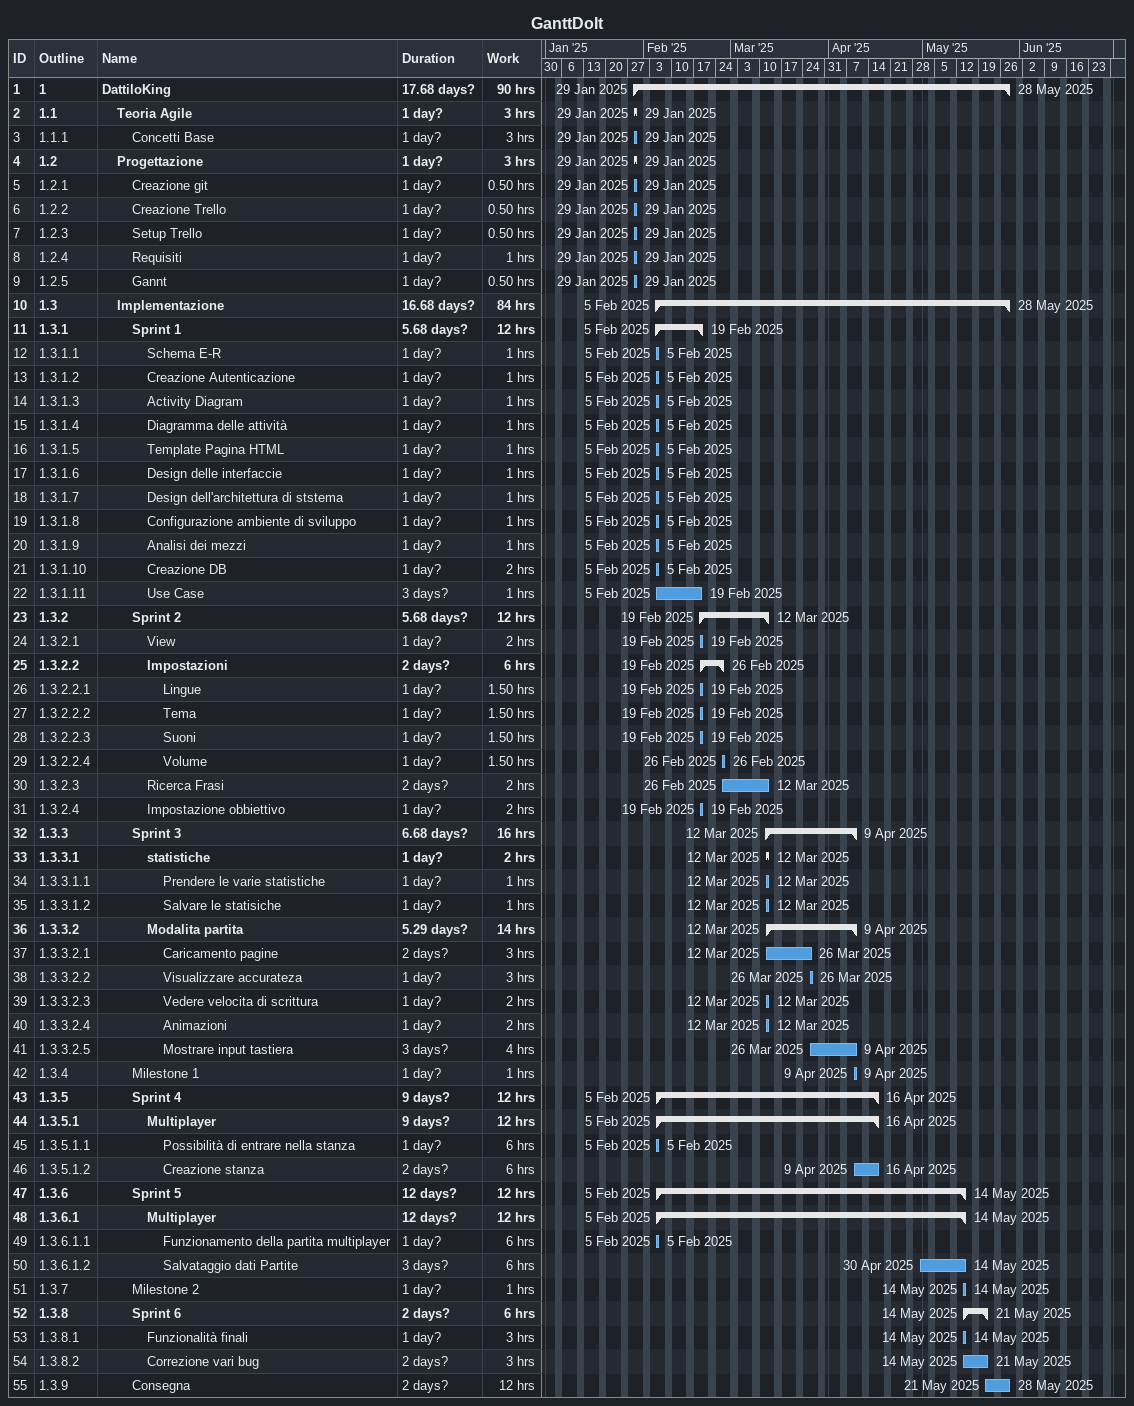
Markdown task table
GanttDoIt

| ID | WBS | Task | Duration | Start | Finish | Work (h) |
|---|---|---|---|---|---|---|
| 1 | 1 | **DattiloKing** | 17.68d? | 2025-01-29 | 2025-05-28 | 90 |
| 2 | 1.1 | **Teoria Agile** | 1d? | 2025-01-29 | 2025-01-29 | 3 |
| 3 | 1.1.1 | Concetti Base | 1d? | 2025-01-29 | 2025-01-29 | 3 |
| 4 | 1.2 | **Progettazione** | 1d? | 2025-01-29 | 2025-01-29 | 3 |
| 5 | 1.2.1 | Creazione git | 1d? | 2025-01-29 | 2025-01-29 | 0.50 |
| 6 | 1.2.2 | Creazione Trello | 1d? | 2025-01-29 | 2025-01-29 | 0.50 |
| 7 | 1.2.3 | Setup Trello | 1d? | 2025-01-29 | 2025-01-29 | 0.50 |
| 8 | 1.2.4 | Requisiti | 1d? | 2025-01-29 | 2025-01-29 | 1 |
| 9 | 1.2.5 | Gannt | 1d? | 2025-01-29 | 2025-01-29 | 0.50 |
| 10 | 1.3 | **Implementazione** | 16.68d? | 2025-02-05 | 2025-05-28 | 84 |
| 11 | 1.3.1 | **Sprint 1** | 5.68d? | 2025-02-05 | 2025-02-19 | 12 |
| 12 | 1.3.1.1 | Schema E-R | 1d? | 2025-02-05 | 2025-02-05 | 1 |
| 13 | 1.3.1.2 | Creazione Autenticazione | 1d? | 2025-02-05 | 2025-02-05 | 1 |
| 14 | 1.3.1.3 | Activity Diagram | 1d? | 2025-02-05 | 2025-02-05 | 1 |
| 15 | 1.3.1.4 | Diagramma delle attività | 1d? | 2025-02-05 | 2025-02-05 | 1 |
| 16 | 1.3.1.5 | Template Pagina HTML | 1d? | 2025-02-05 | 2025-02-05 | 1 |
| 17 | 1.3.1.6 | Design delle interfaccie | 1d? | 2025-02-05 | 2025-02-05 | 1 |
| 18 | 1.3.1.7 | Design dell'architettura di ststema | 1d? | 2025-02-05 | 2025-02-05 | 1 |
| 19 | 1.3.1.8 | Configurazione ambiente di sviluppo | 1d? | 2025-02-05 | 2025-02-05 | 1 |
| 20 | 1.3.1.9 | Analisi dei mezzi | 1d? | 2025-02-05 | 2025-02-05 | 1 |
| 21 | 1.3.1.10 | Creazione DB | 1d? | 2025-02-05 | 2025-02-05 | 2 |
| 22 | 1.3.1.11 | Use Case | 3d? | 2025-02-05 | 2025-02-19 | 1 |
| 23 | 1.3.2 | **Sprint 2** | 5.68d? | 2025-02-19 | 2025-03-12 | 12 |
| 24 | 1.3.2.1 | View | 1d? | 2025-02-19 | 2025-02-19 | 2 |
| 25 | 1.3.2.2 | **Impostazioni** | 2d? | 2025-02-19 | 2025-02-26 | 6 |
| 26 | 1.3.2.2.1 | Lingue | 1d? | 2025-02-19 | 2025-02-19 | 1.50 |
| 27 | 1.3.2.2.2 | Tema | 1d? | 2025-02-19 | 2025-02-19 | 1.50 |
| 28 | 1.3.2.2.3 | Suoni | 1d? | 2025-02-19 | 2025-02-19 | 1.50 |
| 29 | 1.3.2.2.4 | Volume | 1d? | 2025-02-26 | 2025-02-26 | 1.50 |
| 30 | 1.3.2.3 | Ricerca Frasi | 2d? | 2025-02-26 | 2025-03-12 | 2 |
| 31 | 1.3.2.4 | Impostazione obbiettivo | 1d? | 2025-02-19 | 2025-02-19 | 2 |
| 32 | 1.3.3 | **Sprint 3** | 6.68d? | 2025-03-12 | 2025-04-09 | 16 |
| 33 | 1.3.3.1 | **statistiche** | 1d? | 2025-03-12 | 2025-03-12 | 2 |
| 34 | 1.3.3.1.1 | Prendere le varie statistiche | 1d? | 2025-03-12 | 2025-03-12 | 1 |
| 35 | 1.3.3.1.2 | Salvare le statisiche | 1d? | 2025-03-12 | 2025-03-12 | 1 |
| 36 | 1.3.3.2 | **Modalita partita** | 5.29d? | 2025-03-12 | 2025-04-09 | 14 |
| 37 | 1.3.3.2.1 | Caricamento pagine | 2d? | 2025-03-12 | 2025-03-26 | 3 |
| 38 | 1.3.3.2.2 | Visualizzare accurateza | 1d? | 2025-03-26 | 2025-03-26 | 3 |
| 39 | 1.3.3.2.3 | Vedere velocita di scrittura | 1d? | 2025-03-12 | 2025-03-12 | 2 |
| 40 | 1.3.3.2.4 | Animazioni | 1d? | 2025-03-12 | 2025-03-12 | 2 |
| 41 | 1.3.3.2.5 | Mostrare input tastiera | 3d? | 2025-03-26 | 2025-04-09 | 4 |
| 42 | 1.3.4 | Milestone 1 | 1d? | 2025-04-09 | 2025-04-09 | 1 |
| 43 | 1.3.5 | **Sprint 4** | 9d? | 2025-02-05 | 2025-04-16 | 12 |
| 44 | 1.3.5.1 | **Multiplayer** | 9d? | 2025-02-05 | 2025-04-16 | 12 |
| 45 | 1.3.5.1.1 | Possibilità di entrare nella stanza | 1d? | 2025-02-05 | 2025-02-05 | 6 |
| 46 | 1.3.5.1.2 | Creazione stanza | 2d? | 2025-04-09 | 2025-04-16 | 6 |
| 47 | 1.3.6 | **Sprint 5** | 12d? | 2025-02-05 | 2025-05-14 | 12 |
| 48 | 1.3.6.1 | **Multiplayer** | 12d? | 2025-02-05 | 2025-05-14 | 12 |
| 49 | 1.3.6.1.1 | Funzionamento della partita multiplayer | 1d? | 2025-02-05 | 2025-02-05 | 6 |
| 50 | 1.3.6.1.2 | Salvataggio dati Partite | 3d? | 2025-04-30 | 2025-05-14 | 6 |
| 51 | 1.3.7 | Milestone 2 | 1d? | 2025-05-14 | 2025-05-14 | 1 |
| 52 | 1.3.8 | **Sprint 6** | 2d? | 2025-05-14 | 2025-05-21 | 6 |
| 53 | 1.3.8.1 | Funzionalità finali | 1d? | 2025-05-14 | 2025-05-14 | 3 |
| 54 | 1.3.8.2 | Correzione vari bug | 2d? | 2025-05-14 | 2025-05-21 | 3 |
| 55 | 1.3.9 | Consegna | 2d? | 2025-05-21 | 2025-05-28 | 12 |
